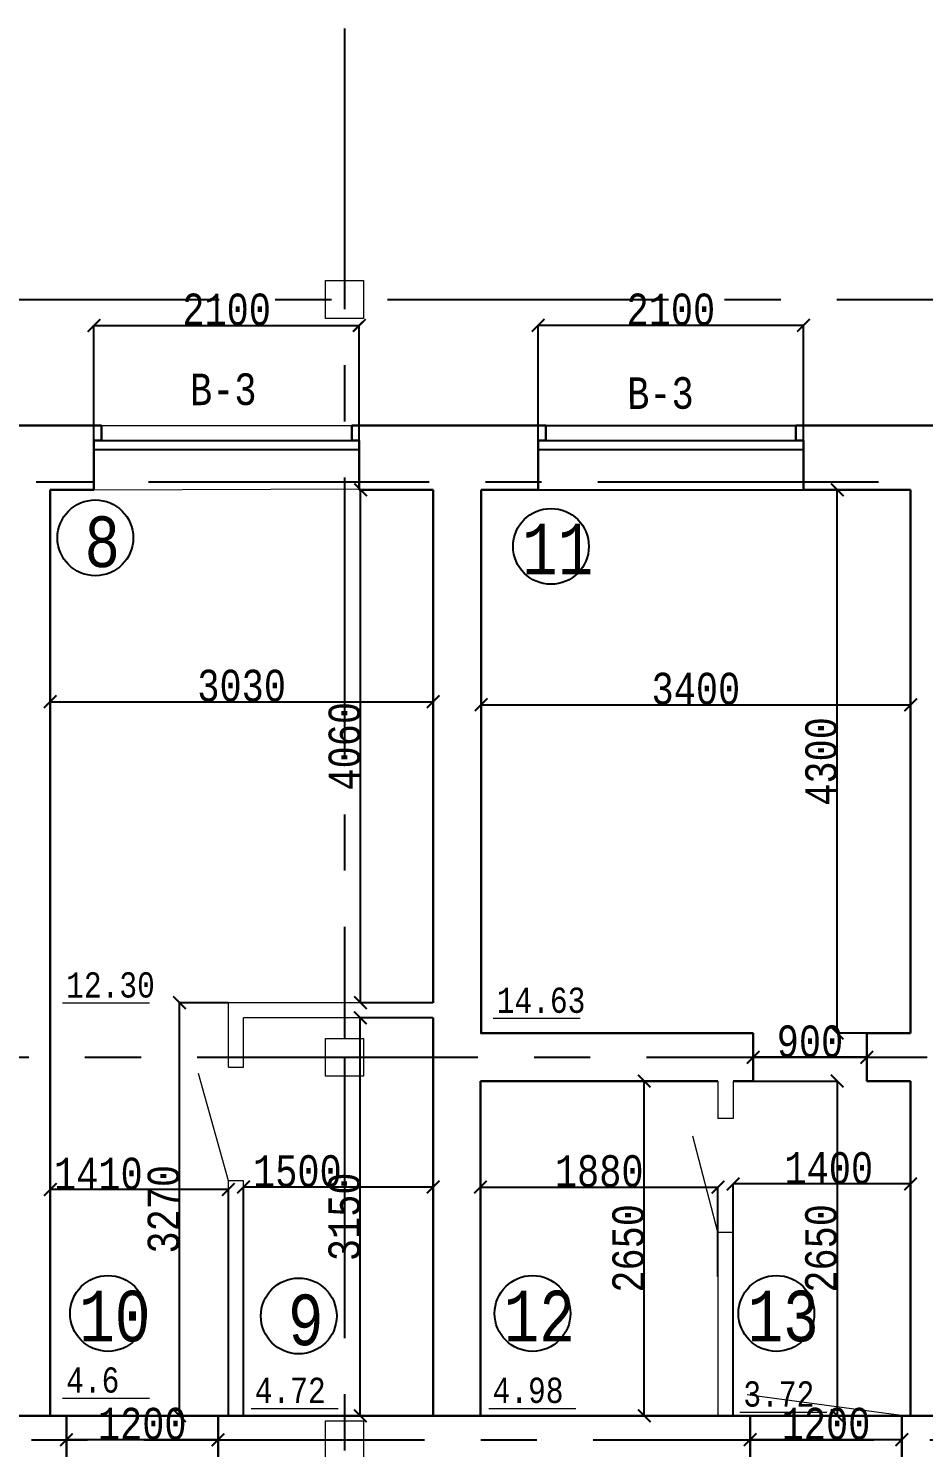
# Model space of a CAD drawing. Header units: millimetres. Extents: x -689206 to 4969298, y -1019800 to 703299.
# Drawn here: x 69940 to 77025, y 8378 to 19613 of the extents above; entities that cross this region are included whole.
import ezdxf

# ---------------------------------------------------------------- set-up
doc = ezdxf.new("R2010")
doc.units = ezdxf.units.MM
doc.linetypes.add('осеваяX2', pattern=[101.6, 63.5, -12.7, 12.7, -12.7])
for name, color, linetype, lineweight in [('несущие', 7, 'Continuous', 30), ('ПЕРЕГОРОДКИ', 252, 'Continuous', 9), ('РАЗМЕРЫ', 7, 'Continuous', 9), ('стены', 7, 'Continuous', 20)]:
    doc.layers.add(name, color=color, linetype=linetype, lineweight=lineweight)
doc.layers.add('четотам', color=7, linetype='Continuous')
doc.styles.add('Аннотативный', font='isocteur.ttf', dxfattribs={"width": 0.7, "height": 250})
doc.dimstyles.new('Аннотативный', dxfattribs={"dimscale": 0, "dimtxt": 250, "dimasz": 100, "dimexe": 1.25, "dimexo": 0.625, "dimtad": 1, "dimdec": 0, "dimtxsty": 'Аннотативный', "dimblk": 'ARCHTICK', "dimcen": 2.5, "dimadec": 0, "dimazin": 0, "dimtfac": 1, "dimtdec": 0, "dimtmove": 0, "dimatfit": 3, "dimfxl": 1, "dimarcsym": 0})

# ---------------------------------------------------------------- blocks, each defined once
blk = doc.blocks.new('_ArchTick')
at = {"color": 0, "linetype": 'ByBlock', "const_width": 0.15}
blk.add_lwpolyline([(-0.5, -0.5), (0.5, 0.5)], dxfattribs=at)
blk = doc.blocks.new('*D1428')
at = {"layer": 'Defpoints', "color": 0, "lineweight": 20, "transparency": 16777216}
for p in [(70113, 14283), (73143, 14283), (73143, 14283)]:
    blk.add_point(p, dxfattribs=at)
at = {"layer": 'стены', "color": 0, "lineweight": -2, "transparency": 16777216}
for p, q in [((70113, 14284), (70113, 14284)), ((70113, 14283), (73143, 14283)), ((73143, 14284), (73143, 14284))]:
    blk.add_line(p, q, dxfattribs=at)
at = {"layer": 'стены', "color": 0, "lineweight": -2, "transparency": 16777216, "xscale": 100, "yscale": 100, "zscale": 100, "rotation": 180}
blk.add_blockref('_ArchTick', (70113, 14283), dxfattribs=at)
at = {"layer": 'стены', "color": 0, "lineweight": -2, "transparency": 16777216, "xscale": 100, "yscale": 100, "zscale": 100}
blk.add_blockref('_ArchTick', (73143, 14283), dxfattribs=at)
at = {"layer": 'стены', "color": 0, "lineweight": 13, "transparency": 16777216, "insert": (71628, 14409), "char_height": 250, "attachment_point": 5, "style": 'Аннотативный'}
blk.add_mtext('3030', dxfattribs=at)
blk = doc.blocks.new('*D1429')
at = {"layer": 'Defpoints', "color": 0, "lineweight": 20, "transparency": 16777216}
for p in [(72569, 15960), (73143, 15960), (73143, 11900)]:
    blk.add_point(p, dxfattribs=at)
at = {"layer": 'стены', "color": 0, "lineweight": -2, "transparency": 16777216}
for p, q in [((73142, 15960), (72567, 15960)), ((72569, 11900), (72569, 15960)), ((73142, 11900), (72567, 11900))]:
    blk.add_line(p, q, dxfattribs=at)
at = {"layer": 'стены', "color": 0, "lineweight": -2, "transparency": 16777216, "xscale": 100, "yscale": 100, "zscale": 100}
for p, rotation in [((72569, 15960), 90), ((72569, 11900), 270)]:
    blk.add_blockref('_ArchTick', p, dxfattribs=dict(at, rotation=rotation))
at = {"layer": 'стены', "color": 0, "lineweight": 13, "transparency": 16777216, "insert": (72443, 13930), "char_height": 250, "attachment_point": 5, "rotation": 90, "style": 'Аннотативный'}
blk.add_mtext('4060', dxfattribs=at)
blk = doc.blocks.new('*D1431')
at = {"layer": 'Defpoints', "color": 0, "lineweight": 20, "transparency": 16777216}
for p in [(73523, 14259), (76923, 14259), (76923, 14259)]:
    blk.add_point(p, dxfattribs=at)
at = {"layer": 'стены', "color": 0, "lineweight": -2, "transparency": 16777216}
for p, q in [((73523, 14259), (76923, 14259)), ((73523, 14258), (73523, 14258)), ((76923, 14260), (76923, 14260))]:
    blk.add_line(p, q, dxfattribs=at)
at = {"layer": 'стены', "color": 0, "lineweight": -2, "transparency": 16777216, "xscale": 100, "yscale": 100, "zscale": 100, "rotation": 180}
blk.add_blockref('_ArchTick', (73523, 14259), dxfattribs=at)
at = {"layer": 'стены', "color": 0, "lineweight": -2, "transparency": 16777216, "xscale": 100, "yscale": 100, "zscale": 100}
blk.add_blockref('_ArchTick', (76923, 14259), dxfattribs=at)
at = {"layer": 'стены', "color": 0, "lineweight": 13, "transparency": 16777216, "insert": (75223, 14385), "char_height": 250, "attachment_point": 5, "style": 'Аннотативный'}
blk.add_mtext('3400', dxfattribs=at)
blk = doc.blocks.new('*D1432')
at = {"layer": 'Defpoints', "color": 0, "lineweight": 20, "transparency": 16777216}
for p in [(76342, 15960), (76923, 15960), (76923, 11660)]:
    blk.add_point(p, dxfattribs=at)
at = {"layer": 'стены', "color": 0, "lineweight": -2, "transparency": 16777216}
for p, q in [((76922, 15960), (76341, 15960)), ((76342, 11660), (76342, 15960)), ((76922, 11660), (76341, 11660))]:
    blk.add_line(p, q, dxfattribs=at)
at = {"layer": 'стены', "color": 0, "lineweight": -2, "transparency": 16777216, "xscale": 100, "yscale": 100, "zscale": 100}
for p, rotation in [((76342, 15960), 90), ((76342, 11660), 270)]:
    blk.add_blockref('_ArchTick', p, dxfattribs=dict(at, rotation=rotation))
at = {"layer": 'стены', "color": 0, "lineweight": 13, "transparency": 16777216, "insert": (76216, 13810), "char_height": 250, "attachment_point": 5, "rotation": 90, "style": 'Аннотативный'}
blk.add_mtext('4300', dxfattribs=at)
blk = doc.blocks.new('*D1433')
at = {"layer": 'Defpoints', "color": 0, "lineweight": 20, "transparency": 16777216}
for p in [(75398, 10440), (73518, 9731), (75398, 9731)]:
    blk.add_point(p, dxfattribs=at)
at = {"layer": 'стены', "color": 0, "lineweight": -2, "transparency": 16777216}
for p, q in [((73518, 9732), (73518, 10441)), ((73518, 10440), (75398, 10440)), ((75398, 9732), (75398, 10441))]:
    blk.add_line(p, q, dxfattribs=at)
at = {"layer": 'стены', "color": 0, "lineweight": -2, "transparency": 16777216, "xscale": 100, "yscale": 100, "zscale": 100, "rotation": 180}
blk.add_blockref('_ArchTick', (73518, 10440), dxfattribs=at)
at = {"layer": 'стены', "color": 0, "lineweight": -2, "transparency": 16777216, "xscale": 100, "yscale": 100, "zscale": 100}
blk.add_blockref('_ArchTick', (75398, 10440), dxfattribs=at)
at = {"layer": 'стены', "color": 0, "transparency": 16777216, "insert": (74458, 10566), "char_height": 250, "attachment_point": 5, "style": 'Аннотативный'}
blk.add_mtext('1880', dxfattribs=at)
blk = doc.blocks.new('*D1444')
at = {"layer": 'Defpoints', "color": 0, "lineweight": 20, "transparency": 16777216}
for p in [(73975, 17262), (73975, 15960), (76075, 15960)]:
    blk.add_point(p, dxfattribs=at)
at = {"layer": 'стены', "color": 0, "lineweight": -2, "transparency": 16777216}
for p, q in [((73975, 15960), (73975, 17263)), ((76075, 17262), (73975, 17262)), ((76075, 15960), (76075, 17263))]:
    blk.add_line(p, q, dxfattribs=at)
at = {"layer": 'стены', "color": 0, "lineweight": -2, "transparency": 16777216, "xscale": 100, "yscale": 100, "zscale": 100, "rotation": 180}
blk.add_blockref('_ArchTick', (73975, 17262), dxfattribs=at)
at = {"layer": 'стены', "color": 0, "lineweight": -2, "transparency": 16777216, "xscale": 100, "yscale": 100, "zscale": 100}
blk.add_blockref('_ArchTick', (76075, 17262), dxfattribs=at)
at = {"layer": 'стены', "color": 0, "lineweight": 13, "transparency": 16777216, "insert": (75025, 17387), "char_height": 250, "attachment_point": 5, "style": 'Аннотативный'}
blk.add_mtext('2100', dxfattribs=at)
blk = doc.blocks.new('*D1445')
at = {"layer": 'Defpoints', "color": 0, "lineweight": 20, "transparency": 16777216}
for p in [(72559, 17262), (70459, 15960), (72559, 15969)]:
    blk.add_point(p, dxfattribs=at)
at = {"layer": 'стены', "color": 0, "lineweight": -2, "transparency": 16777216}
for p, q in [((70459, 15960), (70459, 17263)), ((70459, 17262), (72559, 17262)), ((72559, 15970), (72559, 17263))]:
    blk.add_line(p, q, dxfattribs=at)
at = {"layer": 'стены', "color": 0, "lineweight": -2, "transparency": 16777216, "xscale": 100, "yscale": 100, "zscale": 100, "rotation": 180}
blk.add_blockref('_ArchTick', (70459, 17262), dxfattribs=at)
at = {"layer": 'стены', "color": 0, "lineweight": -2, "transparency": 16777216, "xscale": 100, "yscale": 100, "zscale": 100}
blk.add_blockref('_ArchTick', (72559, 17262), dxfattribs=at)
at = {"layer": 'стены', "color": 0, "lineweight": 13, "transparency": 16777216, "insert": (71509, 17387), "char_height": 250, "attachment_point": 5, "style": 'Аннотативный'}
blk.add_mtext('2100', dxfattribs=at)
blk = doc.blocks.new('*D1488')
at = {"layer": 'Defpoints', "color": 0, "lineweight": 20, "transparency": 16777216}
for p in [(71643, 10441), (71643, 8630), (73143, 8630)]:
    blk.add_point(p, dxfattribs=at)
at = {"layer": 'ПЕРЕГОРОДКИ', "color": 0, "lineweight": -2, "transparency": 16777216}
for p, q in [((71643, 8631), (71643, 10442)), ((73143, 10441), (71643, 10441)), ((73143, 8631), (73143, 10442))]:
    blk.add_line(p, q, dxfattribs=at)
at = {"layer": 'ПЕРЕГОРОДКИ', "color": 0, "lineweight": -2, "transparency": 16777216, "xscale": 100, "yscale": 100, "zscale": 100, "rotation": 180}
blk.add_blockref('_ArchTick', (71643, 10441), dxfattribs=at)
at = {"layer": 'ПЕРЕГОРОДКИ', "color": 0, "lineweight": -2, "transparency": 16777216, "xscale": 100, "yscale": 100, "zscale": 100}
blk.add_blockref('_ArchTick', (73143, 10441), dxfattribs=at)
at = {"layer": 'ПЕРЕГОРОДКИ', "color": 0, "lineweight": 13, "transparency": 16777216, "insert": (72069, 10566), "char_height": 250, "attachment_point": 5, "style": 'Аннотативный'}
blk.add_mtext('1500', dxfattribs=at)
blk = doc.blocks.new('*D1489')
at = {"layer": 'Defpoints', "color": 0, "lineweight": 20, "transparency": 16777216}
for p in [(73518, 11280), (74815, 11280), (73518, 8630)]:
    blk.add_point(p, dxfattribs=at)
at = {"layer": 'ПЕРЕГОРОДКИ', "color": 0, "lineweight": -2, "transparency": 16777216}
for p, q in [((73518, 11280), (74816, 11280)), ((74815, 8630), (74815, 11280)), ((73518, 8630), (74816, 8630))]:
    blk.add_line(p, q, dxfattribs=at)
at = {"layer": 'ПЕРЕГОРОДКИ', "color": 0, "lineweight": -2, "transparency": 16777216, "xscale": 100, "yscale": 100, "zscale": 100}
for p, rotation in [((74815, 11280), 90), ((74815, 8630), 270)]:
    blk.add_blockref('_ArchTick', p, dxfattribs=dict(at, rotation=rotation))
at = {"layer": 'ПЕРЕГОРОДКИ', "color": 0, "transparency": 16777216, "insert": (74689, 9955), "char_height": 250, "attachment_point": 5, "rotation": 90, "style": 'Аннотативный'}
blk.add_mtext('2650', dxfattribs=at)
blk = doc.blocks.new('*D1490')
at = {"layer": 'Defpoints', "color": 0, "lineweight": 20, "transparency": 16777216}
for p in [(72567, 11780), (73143, 11780), (73143, 8630)]:
    blk.add_point(p, dxfattribs=at)
at = {"layer": 'ПЕРЕГОРОДКИ', "color": 0, "lineweight": -2, "transparency": 16777216}
for p, q in [((73142, 11780), (72566, 11780)), ((72567, 8630), (72567, 11780)), ((73142, 8630), (72566, 8630))]:
    blk.add_line(p, q, dxfattribs=at)
at = {"layer": 'ПЕРЕГОРОДКИ', "color": 0, "lineweight": -2, "transparency": 16777216, "xscale": 100, "yscale": 100, "zscale": 100}
for p, rotation in [((72567, 11780), 90), ((72567, 8630), 270)]:
    blk.add_blockref('_ArchTick', p, dxfattribs=dict(at, rotation=rotation))
at = {"layer": 'ПЕРЕГОРОДКИ', "color": 0, "lineweight": 13, "transparency": 16777216, "insert": (72442, 10205), "char_height": 250, "attachment_point": 5, "rotation": 90, "style": 'Аннотативный'}
blk.add_mtext('3150', dxfattribs=at)
blk = doc.blocks.new('*D1491')
at = {"layer": 'Defpoints', "color": 0, "lineweight": 20, "transparency": 16777216}
for p in [(75518, 11280), (75518, 8630), (76341, 8630)]:
    blk.add_point(p, dxfattribs=at)
at = {"layer": 'ПЕРЕГОРОДКИ', "color": 0, "lineweight": -2, "transparency": 16777216}
for p, q in [((75518, 11280), (76342, 11280)), ((76341, 11280), (76341, 8630)), ((75518, 8630), (76342, 8630))]:
    blk.add_line(p, q, dxfattribs=at)
at = {"layer": 'ПЕРЕГОРОДКИ', "color": 0, "lineweight": -2, "transparency": 16777216, "xscale": 100, "yscale": 100, "zscale": 100}
for p, rotation in [((76341, 11280), 90), ((76341, 8630), 270)]:
    blk.add_blockref('_ArchTick', p, dxfattribs=dict(at, rotation=rotation))
at = {"layer": 'ПЕРЕГОРОДКИ', "color": 0, "transparency": 16777216, "insert": (76215, 9955), "char_height": 250, "attachment_point": 5, "rotation": 90, "style": 'Аннотативный'}
blk.add_mtext('2650', dxfattribs=at)
blk = doc.blocks.new('*D1492')
at = {"layer": 'Defpoints', "color": 0, "lineweight": 20, "transparency": 16777216}
for p in [(75518, 10465), (75518, 8630), (76923, 8630)]:
    blk.add_point(p, dxfattribs=at)
at = {"layer": 'ПЕРЕГОРОДКИ', "color": 0, "lineweight": -2, "transparency": 16777216}
for p, q in [((75518, 8631), (75518, 10466)), ((76923, 10465), (75518, 10465)), ((76923, 8631), (76923, 10466))]:
    blk.add_line(p, q, dxfattribs=at)
at = {"layer": 'ПЕРЕГОРОДКИ', "color": 0, "lineweight": -2, "transparency": 16777216, "xscale": 100, "yscale": 100, "zscale": 100, "rotation": 180}
blk.add_blockref('_ArchTick', (75518, 10465), dxfattribs=at)
at = {"layer": 'ПЕРЕГОРОДКИ', "color": 0, "lineweight": -2, "transparency": 16777216, "xscale": 100, "yscale": 100, "zscale": 100}
blk.add_blockref('_ArchTick', (76923, 10465), dxfattribs=at)
at = {"layer": 'ПЕРЕГОРОДКИ', "color": 0, "transparency": 16777216, "insert": (76275, 10590), "char_height": 250, "attachment_point": 5, "style": 'Аннотативный'}
blk.add_mtext('1400', dxfattribs=at)
blk = doc.blocks.new('*D1585')
at = {"layer": 'Defpoints', "color": 0, "linetype": 'ByBlock', "lineweight": 20, "transparency": 16777216}
for p in [(75653, 8440), (75653, 8440), (76853, 8440)]:
    blk.add_point(p, dxfattribs=at)
at = {"layer": 'РАЗМЕРЫ', "color": 0, "linetype": 'ByBlock', "lineweight": -2, "transparency": 16777216}
for p, q in [((75653, 8441), (75653, 8441)), ((76853, 8440), (75653, 8440)), ((76853, 8441), (76853, 8441))]:
    blk.add_line(p, q, dxfattribs=at)
at = {"layer": 'РАЗМЕРЫ', "color": 0, "linetype": 'ByBlock', "lineweight": -2, "transparency": 16777216, "xscale": 100, "yscale": 100, "zscale": 100, "rotation": 180}
blk.add_blockref('_ArchTick', (75653, 8440), dxfattribs=at)
at = {"layer": 'РАЗМЕРЫ', "color": 0, "linetype": 'ByBlock', "lineweight": -2, "transparency": 16777216, "xscale": 100, "yscale": 100, "zscale": 100}
blk.add_blockref('_ArchTick', (76853, 8440), dxfattribs=at)
at = {"layer": 'РАЗМЕРЫ', "color": 0, "linetype": 'ByBlock', "lineweight": 13, "transparency": 16777216, "insert": (76253, 8566), "char_height": 250, "attachment_point": 5, "style": 'Аннотативный'}
blk.add_mtext('1200', dxfattribs=at)
blk = doc.blocks.new('*D1542')
at = {"layer": 'Defpoints', "color": 0, "linetype": 'ByBlock', "lineweight": 20, "transparency": 16777216}
for p in [(75676, 11468), (75676, 11468), (76576, 11468)]:
    blk.add_point(p, dxfattribs=at)
at = {"layer": 'РАЗМЕРЫ', "color": 0, "linetype": 'ByBlock', "lineweight": -2, "transparency": 16777216}
for p, q in [((75676, 11468), (75676, 11469)), ((76576, 11468), (75676, 11468)), ((76576, 11468), (76576, 11469))]:
    blk.add_line(p, q, dxfattribs=at)
at = {"layer": 'РАЗМЕРЫ', "color": 0, "linetype": 'ByBlock', "lineweight": -2, "transparency": 16777216, "xscale": 100, "yscale": 100, "zscale": 100, "rotation": 180}
blk.add_blockref('_ArchTick', (75676, 11468), dxfattribs=at)
at = {"layer": 'РАЗМЕРЫ', "color": 0, "linetype": 'ByBlock', "lineweight": -2, "transparency": 16777216, "xscale": 100, "yscale": 100, "zscale": 100}
blk.add_blockref('_ArchTick', (76576, 11468), dxfattribs=at)
at = {"layer": 'РАЗМЕРЫ', "color": 0, "linetype": 'ByBlock', "lineweight": 13, "transparency": 16777216, "insert": (76126, 11593), "char_height": 250, "attachment_point": 5, "style": 'Аннотативный'}
blk.add_mtext('900', dxfattribs=at)
blk = doc.blocks.new('*D1551')
at = {"layer": 'Defpoints', "color": 0, "linetype": 'ByBlock', "lineweight": 20, "transparency": 16777216}
for p in [(70241, 8440), (70241, 8440), (71441, 8440)]:
    blk.add_point(p, dxfattribs=at)
at = {"layer": 'РАЗМЕРЫ', "color": 0, "linetype": 'ByBlock', "lineweight": -2, "transparency": 16777216}
for p, q in [((70241, 8441), (70241, 8441)), ((71441, 8440), (70241, 8440)), ((71441, 8441), (71441, 8441))]:
    blk.add_line(p, q, dxfattribs=at)
at = {"layer": 'РАЗМЕРЫ', "color": 0, "linetype": 'ByBlock', "lineweight": -2, "transparency": 16777216, "xscale": 100, "yscale": 100, "zscale": 100, "rotation": 180}
blk.add_blockref('_ArchTick', (70241, 8440), dxfattribs=at)
at = {"layer": 'РАЗМЕРЫ', "color": 0, "linetype": 'ByBlock', "lineweight": -2, "transparency": 16777216, "xscale": 100, "yscale": 100, "zscale": 100}
blk.add_blockref('_ArchTick', (71441, 8440), dxfattribs=at)
at = {"layer": 'РАЗМЕРЫ', "color": 0, "linetype": 'ByBlock', "lineweight": 13, "transparency": 16777216, "insert": (70841, 8566), "char_height": 250, "attachment_point": 5, "style": 'Аннотативный'}
blk.add_mtext('1200', dxfattribs=at)
blk = doc.blocks.new('*D1598')
at = {"layer": 'Defpoints', "color": 0, "linetype": 'ByBlock', "lineweight": 20, "transparency": 16777216}
for p in [(70113, 10421), (70113, 8630), (71523, 8630)]:
    blk.add_point(p, dxfattribs=at)
at = {"layer": 'РАЗМЕРЫ', "color": 0, "linetype": 'ByBlock', "lineweight": -2, "transparency": 16777216}
for p, q in [((70113, 8631), (70113, 10422)), ((71523, 10421), (70113, 10421)), ((71523, 8631), (71523, 10422))]:
    blk.add_line(p, q, dxfattribs=at)
at = {"layer": 'РАЗМЕРЫ', "color": 0, "linetype": 'ByBlock', "lineweight": -2, "transparency": 16777216, "xscale": 100, "yscale": 100, "zscale": 100, "rotation": 180}
blk.add_blockref('_ArchTick', (70113, 10421), dxfattribs=at)
at = {"layer": 'РАЗМЕРЫ', "color": 0, "linetype": 'ByBlock', "lineweight": -2, "transparency": 16777216, "xscale": 100, "yscale": 100, "zscale": 100}
blk.add_blockref('_ArchTick', (71523, 10421), dxfattribs=at)
at = {"layer": 'РАЗМЕРЫ', "color": 0, "linetype": 'ByBlock', "lineweight": 20, "transparency": 16777216, "insert": (70494, 10546), "char_height": 250, "attachment_point": 5, "style": 'Аннотативный'}
blk.add_mtext('1410', dxfattribs=at)
blk = doc.blocks.new('*D1592')
at = {"layer": 'Defpoints', "color": 0, "linetype": 'ByBlock', "lineweight": 20, "transparency": 16777216}
for p in [(71136, 11900), (71523, 11900), (71523, 8630)]:
    blk.add_point(p, dxfattribs=at)
at = {"layer": 'РАЗМЕРЫ', "color": 0, "linetype": 'ByBlock', "lineweight": -2, "transparency": 16777216}
for p, q in [((71522, 11900), (71135, 11900)), ((71136, 8630), (71136, 11900)), ((71522, 8630), (71135, 8630))]:
    blk.add_line(p, q, dxfattribs=at)
at = {"layer": 'РАЗМЕРЫ', "color": 0, "linetype": 'ByBlock', "lineweight": -2, "transparency": 16777216, "xscale": 100, "yscale": 100, "zscale": 100}
for p, rotation in [((71136, 11900), 90), ((71136, 8630), 270)]:
    blk.add_blockref('_ArchTick', p, dxfattribs=dict(at, rotation=rotation))
at = {"layer": 'РАЗМЕРЫ', "color": 0, "linetype": 'ByBlock', "lineweight": 20, "transparency": 16777216, "insert": (71011, 10265), "char_height": 250, "attachment_point": 5, "rotation": 90, "style": 'Аннотативный'}
blk.add_mtext('3270', dxfattribs=at)

msp = doc.modelspace()

# ---------------------------------------------------------------- linework, layer by layer
at = {"layer": 'несущие', "color": 0}
for p, q in [((70112.8, 9279.7), (70112.8, 8630.2)), ((73142.8, 9279.7), (73142.8, 8630.2)), ((73517.8, 9279.7), (73517.8, 8630.2)), ((76922.8, 9279.7), (76922.8, 8630.2)), ((70112.8, 8630.2), (70241.2, 8630.2)), ((71441.2, 8630.2), (71522.8, 8630.2)), ((71441.2, 8630.2), (71441.2, 8250.2)), ((71642.8, 8630.2), (73142.8, 8630.2)), ((73517.8, 8630.2), (75397.8, 8630.2)), ((75517.8, 8630.2), (75652.5, 8630.2)), ((75652.5, 8630.2), (75652.5, 8250.2)), ((76852.5, 8630.2), (76922.8, 8630.2)), ((76852.5, 8630.2), (76852.5, 8250.2))]:
    msp.add_line(p, q, dxfattribs=at)
at = {"layer": 'РАЗМЕРЫ'}
for p, q in [((70519.2, 16469.7), (72499.2, 16469.7)), ((70459.2, 15959.7), (72559.2, 15969.1)), ((70209.7, 11898), (70899, 11898)), ((73617.5, 11776.9), (74306.8, 11776.9)), ((70209.7, 8770.5), (70899, 8770.5)), ((71702.4, 8688.4), (72391.7, 8688.4)), ((73584.8, 8688.7), (74274.1, 8688.7)), ((75569.6, 8659.7), (76258.9, 8659.7))]:
    msp.add_line(p, q, dxfattribs=at)
at = {"layer": 'РАЗМЕРЫ', "linetype": 'ByBlock', "lineweight": 20}
msp.add_line((76848, 8630.9), (75630.1, 8796.2), dxfattribs=at)
at = {"layer": 'РАЗМЕРЫ', "lineweight": 30, "ltscale": 150}
msp.add_line((64967.4, 8630.2), (82068.2, 8630.2), dxfattribs=at)
at = {"layer": 'стены', "linetype": 'осеваяX2', "lineweight": 25, "ltscale": 35}
for p, q in [((72442.7, 19613.2), (72442.7, 11619.7)), ((65670.8, 17467.7), (108442.7, 17467.7)), ((42442.7, 16024.1), (108442.7, 16024.1)), ((46383.8, 11467.7), (108442.7, 11467.7)), ((72442.7, 11467.7), (72442.7, -25990)), ((42404.8, 8440.2), (108442.7, 8440.2))]:
    msp.add_line(p, q, dxfattribs=at)
at = {"layer": 'стены', "lineweight": 30}
for p, q in [((69602.8, 16469.7), (70519.2, 16469.7)), ((70519.2, 16349.7), (70519.2, 16469.7)), ((72499.2, 16469.7), (74034.6, 16469.7)), ((72499.2, 16349.7), (72499.2, 16469.7)), ((74034.6, 16349.7), (74034.6, 16469.7)), ((76014.6, 16469.7), (77432.8, 16469.7)), ((76014.6, 16349.7), (76014.6, 16469.7)), ((70459.2, 16349.7), (70519.2, 16349.7)), ((70459.2, 16349.7), (70459.2, 15959.7)), ((72559.2, 16349.7), (72499.2, 16349.7)), ((72559.2, 16349.7), (72559.2, 15959.7)), ((73974.6, 16349.7), (74034.6, 16349.7)), ((73974.6, 16349.7), (73974.6, 15959.7)), ((76074.6, 16349.7), (76014.6, 16349.7)), ((76074.6, 16349.7), (76074.6, 15959.7)), ((70112.8, 15959.7), (70112.8, 9279.7)), ((70112.8, 15959.7), (70459.2, 15959.7)), ((72559.2, 15959.7), (73142.8, 15959.7)), ((73142.8, 15959.7), (73142.8, 11899.7)), ((73522.8, 15959.7), (73974.6, 15959.7)), ((73522.8, 15959.7), (73522.8, 11659.7)), ((76074.6, 15959.7), (76922.8, 15959.7)), ((76922.8, 11659.7), (76922.8, 15959.7)), ((73142.8, 11779.7), (73142.8, 9279.7)), ((73142.8, 9279.7), (73142.8, 11779.7)), ((73517.8, 11659.7), (75676.4, 11659.7)), ((75676.4, 11659.7), (75676.4, 11279.7)), ((76576.4, 11659.7), (76922.8, 11659.7)), ((76576.4, 11279.7), (76576.4, 11659.7)), ((73517.8, 11279.7), (73517.8, 9279.7)), ((73517.8, 11279.7), (75397.8, 11279.7)), ((75517.8, 11279.7), (75676.4, 11279.7)), ((76576.4, 11279.7), (76922.8, 11279.7)), ((76922.8, 9279.7), (76922.8, 11279.7)), ((70241.2, 8630.2), (70241.2, 8250.2))]:
    msp.add_line(p, q, dxfattribs=at)
at = {"layer": 'стены', "lineweight": 25}
for p, q in [((74034.6, 16469.7), (76014.6, 16469.7)), ((70519.2, 16349.7), (72499.2, 16349.7)), ((74034.6, 16349.7), (76014.6, 16349.7)), ((70459.2, 16279.7), (72559.2, 16279.7)), ((73974.6, 16279.7), (76074.6, 16279.7)), ((73974.6, 15959.7), (76074.6, 15959.7))]:
    msp.add_line(p, q, dxfattribs=at)
at = {"layer": 'стены', "color": 152, "lineweight": 30, "true_color": 0x2776bb}
for p, q in [((70459.2, 15959.7), (70459.2, 16319.7)), ((72559.2, 16319.7), (72559.2, 15959.7)), ((73974.6, 15959.7), (73974.6, 16319.7)), ((76074.6, 16319.7), (76074.6, 15959.7))]:
    msp.add_line(p, q, dxfattribs=at)
at = {"layer": 'стены'}
for p, q in [((71522.8, 11389.9), (71522.8, 11899.7)), ((73142.8, 11899.7), (71522.8, 11899.7)), ((71522.8, 11389.9), (71522.8, 11777)), ((71642.8, 11389.9), (71642.8, 11779.7)), ((73142.8, 11779.7), (71642.8, 11779.7)), ((73142.8, 11467.7), (73142.8, 11459.7)), ((71522.8, 11389.9), (71642.8, 11389.9)), ((71522.8, 10489.9), (71286.6, 11339.8)), ((73517.8, 11279.7), (75397.8, 11279.7)), ((75397.8, 11279.7), (75397.8, 10984.4)), ((75517.8, 11279.7), (75517.8, 10984.4)), ((75517.8, 10984.4), (75397.8, 10984.4)), ((75397.8, 10084.4), (75198.3, 10843)), ((71522.8, 8630.2), (71522.8, 10489.9)), ((71642.8, 10489.9), (71522.8, 10489.9)), ((71642.8, 8630.2), (71642.8, 10489.9)), ((75397.8, 10084.4), (75397.8, 8630.2)), ((75397.8, 10084.4), (75517.8, 10084.4)), ((75517.8, 10084.4), (75517.8, 8630.2))]:
    msp.add_line(p, q, dxfattribs=at)
msp.add_lwpolyline([(72292.7, 17617.7), (72592.7, 17617.7), (72592.7, 17317.7), (72292.7, 17317.7)], close=True, dxfattribs=at)
at = {"layer": 'стены', "lineweight": 20}
for points in [[(72292.7, 11617.7), (72592.7, 11617.7), (72592.7, 11317.7), (72292.7, 11317.7)], [(72292.7, 8590.2), (72592.7, 8590.2), (72592.7, 8290.2), (72292.7, 8290.2)]]:
    msp.add_lwpolyline(points, close=True, dxfattribs=at)
at = {"layer": 'четотам'}
for centre in [(70470, 15580), (74075.9, 15512.4), (70570, 9440), (72080, 9420), (73930, 9440), (75860, 9440)]:
    msp.add_circle(centre, 300, dxfattribs=at)

# ---------------------------------------------------------------- texts
at = {"layer": 'РАЗМЕРЫ', "lineweight": 20, "ltscale": 150, "char_height": 250, "width": 922.913, "attachment_point": 1, "rotation": 0.25592, "style": 'Аннотативный'}
for insert in [(71218.9, 16880), (74678.9, 16850)]:
    msp.add_mtext('В-3', dxfattribs=dict(at, insert=insert))
at = {"layer": 'РАЗМЕРЫ', "lineweight": 20, "ltscale": 150, "char_height": 401.1, "width": 1460, "attachment_point": 1, "style": 'Аннотативный'}
for s, insert in [('8', (70384.2, 15749.8)), ('11', (73847.9, 15692.3)), ('10', (70342, 9619.9)), ('9', (71994.2, 9589.8)), ('12', (73702, 9619.9)), ('13', (75632, 9619.9))]:
    msp.add_mtext(s, dxfattribs=dict(at, insert=insert))
at = {"layer": 'РАЗМЕРЫ', "char_height": 200, "width": 656.117, "attachment_point": 1, "style": 'Аннотативный'}
for s, insert in [('12.30', (70239, 12140.8)), ('14.63', (73646.8, 12019.7)), ('4.6', (70239, 9013.3)), ('4.72', (71731.7, 8931.3)), ('4.98', (73614.1, 8931.5)), ('3.72', (75598.9, 8902.6))]:
    msp.add_mtext(s, dxfattribs=dict(at, insert=insert))

# ---------------------------------------------------------------- dimensions: what is measured, and where the dimension line sits
at = {"layer": 'ПЕРЕГОРОДКИ', "color": 18, "lineweight": 13, "true_color": 0x000000}
dim = msp.add_aligned_dim(p1=(73142.8, 8630.2), p2=(73142.8, 11779.7), distance=575.4, text='3150', dimstyle='Аннотативный', dxfattribs=at)
dim.commit()
dim.dimension.update_dxf_attribs({"geometry": '*D1490', "text_midpoint": (72441.8, 10205)})
at = {"layer": 'ПЕРЕГОРОДКИ', "color": 0}
for p1, p2, distance, picture, middle in [((73517.8, 8630.2), (73517.8, 11279.7), -1297, '*D1489', (74689.1, 9955)), ((75517.8, 11279.7), (75517.8, 8630.2), 822.9, '*D1491', (76215, 9955))]:
    dim = msp.add_aligned_dim(p1=p1, p2=p2, distance=distance, text='2650', dimstyle='Аннотативный', dxfattribs=at)
    dim.commit()
    dim.dimension.update_dxf_attribs({"geometry": picture, "text_midpoint": middle})
at = {"layer": 'ПЕРЕГОРОДКИ', "color": 18, "lineweight": 13, "true_color": 0x000000}
dim = msp.add_linear_dim(base=(71642.8, 10440.6), p1=(73142.8, 8630.2), p2=(71642.8, 8630.2), angle=180, dimstyle='Аннотативный', dxfattribs=at)
dim.commit()
dim.dimension.update_dxf_attribs({"geometry": '*D1488', "text_midpoint": (72069, 10440.6), "dimtype": 161})
at = {"layer": 'ПЕРЕГОРОДКИ', "color": 0}
dim = msp.add_linear_dim(base=(75517.8, 10464.5), p1=(76922.8, 8630.2), p2=(75517.8, 8630.2), angle=180, text='1400', dimstyle='Аннотативный', dxfattribs=at)
dim.commit()
dim.dimension.update_dxf_attribs({"geometry": '*D1492', "text_midpoint": (76275, 10464.5), "dimtype": 161})
at = {"layer": 'РАЗМЕРЫ', "linetype": 'ByBlock', "lineweight": 20}
dim = msp.add_linear_dim(base=(71136.1, 11899.7), p1=(71522.8, 8630.2), p2=(71522.8, 11899.7), angle=90, text='3270', dimstyle='Аннотативный', dxfattribs=at)
dim.commit()
dim.dimension.update_dxf_attribs({"geometry": '*D1592', "text_midpoint": (71010.5, 10265)})
at = {"layer": 'РАЗМЕРЫ', "color": 18, "linetype": 'ByBlock', "lineweight": 13, "true_color": 0x000000}
for base, p1, p2, picture, middle in [((75676.4, 11467.7), (76576.4, 11467.7), (75676.4, 11467.7), '*D1542', (76126.4, 11593.3)), ((75652.5, 8440.2), (76852.5, 8440.2), (75652.5, 8440.2), '*D1585', (76252.5, 8565.9))]:
    dim = msp.add_linear_dim(base=base, p1=p1, p2=p2, dimstyle='Аннотативный', dxfattribs=at)
    dim.commit()
    dim.dimension.update_dxf_attribs({"geometry": picture, "text_midpoint": middle})
at = {"layer": 'РАЗМЕРЫ', "linetype": 'ByBlock', "lineweight": 20}
dim = msp.add_linear_dim(base=(70112.8, 10420.6), p1=(71522.8, 8630.2), p2=(70112.8, 8630.2), dimstyle='Аннотативный', dxfattribs=at)
dim.commit()
dim.dimension.update_dxf_attribs({"geometry": '*D1598', "text_midpoint": (70494, 10420.6), "dimtype": 160})
at = {"layer": 'РАЗМЕРЫ', "color": 18, "linetype": 'ByBlock', "lineweight": 13, "true_color": 0x000000}
dim = msp.add_aligned_dim(p1=(71441.2, 8440.2), p2=(70241.2, 8440.2), distance=0, dimstyle='Аннотативный', dxfattribs=at)
dim.commit()
dim.dimension.update_dxf_attribs({"geometry": '*D1551', "text_midpoint": (70841.2, 8565.9)})
at = {"layer": 'стены', "lineweight": 13}
for base, p1, p2, picture, middle in [((72559.2, 17261.9), (70459.2, 15959.7), (72559.2, 15969.1), '*D1445', (71509.2, 17387.5)), ((73974.6, 17261.9), (76074.6, 15959.7), (73974.6, 15959.7), '*D1444', (75024.6, 17387.5))]:
    dim = msp.add_linear_dim(base=base, p1=p1, p2=p2, dimstyle='Аннотативный', dxfattribs=at)
    dim.commit()
    dim.dimension.update_dxf_attribs({"geometry": picture, "text_midpoint": middle})
for p1, p2, distance, picture, middle in [((73142.8, 11899.7), (73142.8, 15959.7), 574.1, '*D1429', (72443, 13929.7)), ((76922.8, 11659.7), (76922.8, 15959.7), 580.9, '*D1432', (76216.3, 13809.7)), ((70112.8, 14283.2), (73142.8, 14283.2), 0, '*D1428', (71627.8, 14408.8)), ((73522.8, 14258.9), (76922.8, 14258.9), 0, '*D1431', (75222.8, 14384.6))]:
    dim = msp.add_aligned_dim(p1=p1, p2=p2, distance=distance, dimstyle='Аннотативный', dxfattribs=at)
    dim.commit()
    dim.dimension.update_dxf_attribs({"geometry": picture, "text_midpoint": middle})
at = {"layer": 'стены'}
dim = msp.add_linear_dim(base=(75397.8, 10440), p1=(73517.8, 9731.3), p2=(75397.8, 9731.3), angle=360, dimstyle='Аннотативный', dxfattribs=at)
dim.commit()
dim.dimension.update_dxf_attribs({"geometry": '*D1433', "text_midpoint": (74457.8, 10440), "dimtype": 161})

doc.saveas('drawing.dxf')
